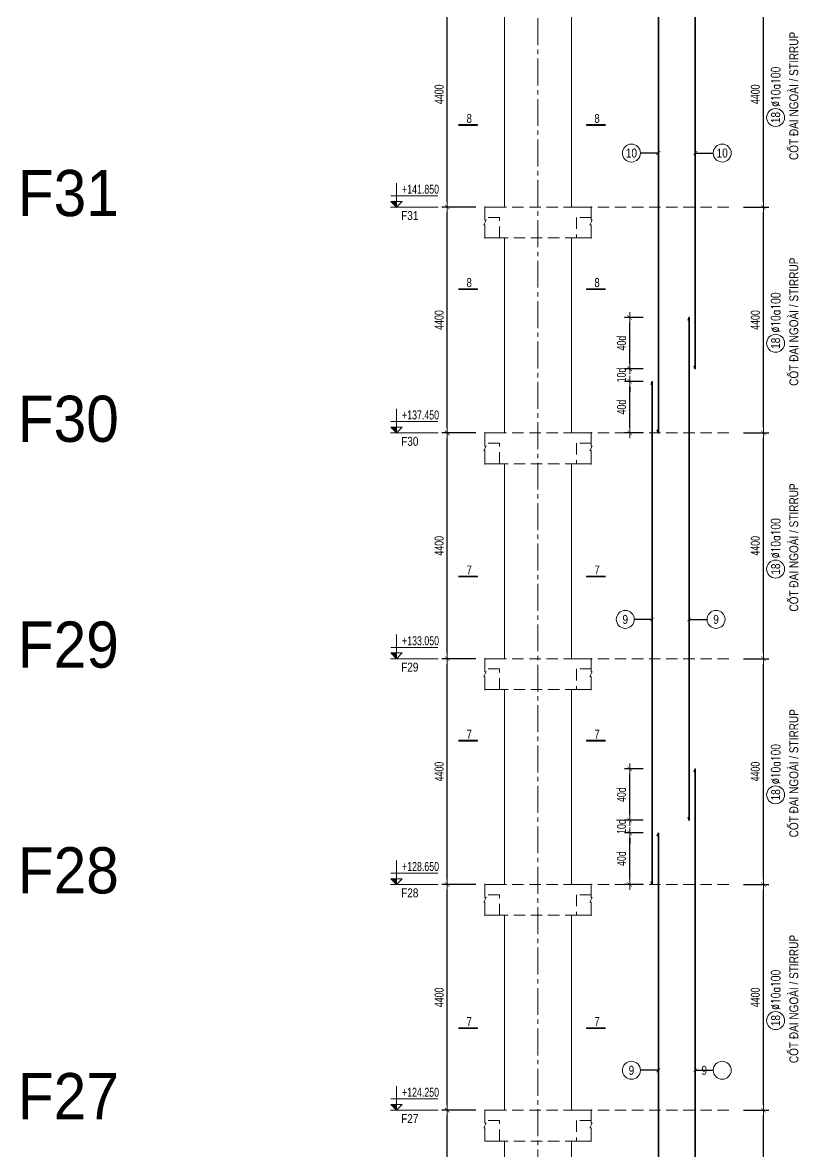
# Model space of a CAD drawing. Header units: millimetres. Extents: x 61878 to 380960, y -19809 to 191918.
# Drawn here: x 103469 to 118589, y 133028 to 155028 of the extents above; entities that cross this region are included whole.
import ezdxf
from ezdxf.enums import TextEntityAlignment as Align

# ---------------------------------------------------------------- set-up
doc = ezdxf.new("R2010")
doc.units = ezdxf.units.MM
doc.linetypes.add('CENTER2', pattern=[1.125, 0.75, -0.125, 0.125, -0.125])
doc.linetypes.add('HIDDEN2', pattern=[4.7625, 3.175, -1.5875])
doc.layers.get('0').update_dxf_attribs({"lineweight": 20})
doc.layers.get('Defpoints').update_dxf_attribs({"color": 151, "lineweight": 9})
for name, color, linetype, lineweight in [('kata_thep chu', 4, 'Continuous', 35), ('NDC_S_ANNO', 7, 'Continuous', 20), ('NDC_S_AXIS', 5, 'CENTER2', 13), ('NDC_S_BREAK-LINE', 1, 'Continuous', 15), ('NDC_S_CONTINUOUS', 3, 'Continuous', 20), ('NDC_S_DIM', 1, 'Continuous', 15), ('NDC_S_HIDDEN', 8, 'HIDDEN2', 13), ('NDC_S_LEADER', 1, 'Continuous', 15), ('NDC_S_SYMBOL', 1, 'Continuous', 15), ('NDC_S_TEXT SYMBOL', 7, 'Continuous', 20), ('NDC_S_THIN LINE', 8, 'Continuous', 9), ('NDC_S_VN TEXT', 7, 'Continuous', 20)]:
    doc.layers.add(name, color=color, linetype=linetype, lineweight=lineweight)
doc.styles.add('ARIAL', font='arial.ttf', dxfattribs={"width": 0.8})
doc.styles.add('DrawingTitle', font='FRADM.TTF', dxfattribs={"width": 0.95})
doc.styles.add('NDC_ANNO', font='', dxfattribs={"width": 0.8})
doc.styles.add('NDC_DIM', font='', dxfattribs={"width": 0.75})
doc.styles.add('NDC_EN TXT', font='romans.shx', dxfattribs={"width": 0.8})
doc.styles.add('NDC_VIE TXT', font='arial.ttf', dxfattribs={"width": 0.8})
doc.styles.get('NDC_ANNO').set_extended_font_data('Dotum')
doc.styles.get('NDC_DIM').set_extended_font_data('Dotum')
doc.dimstyles.new('NDC_dim_70', dxfattribs={"dimscale": 70, "dimtxt": 2.5, "dimasz": 1.5, "dimexe": 1.5, "dimexo": 2.5, "dimgap": 1, "dimtad": 1, "dimdec": 0, "dimzin": 0, "dimdsep": 46, "dimtxsty": 'NDC_DIM', "dimblk": 'DIMMARK', "dimcen": 0.09, "dimdle": 1.2, "dimclrd": 1, "dimclre": 1, "dimclrt": 3, "dimadec": 0, "dimazin": 0, "dimtfac": 1, "dimtdec": 0, "dimtix": 1, "dimtofl": 0, "dimtmove": 0, "dimatfit": 3, "dimfxl": 8, "dimfxlon": 1, "dimtolj": 1, "dimtzin": 0, "dimarcsym": 0})
doc.dimstyles.new('NDC_dim_75', dxfattribs={"dimscale": 75, "dimtxt": 2.5, "dimasz": 1.5, "dimexe": 1.5, "dimexo": 2.5, "dimgap": 1, "dimtad": 1, "dimdec": 0, "dimzin": 0, "dimdsep": 46, "dimtxsty": 'NDC_DIM', "dimblk": 'DIMMARK', "dimcen": 0.09, "dimdle": 1.2, "dimclrd": 1, "dimclre": 1, "dimclrt": 3, "dimadec": 0, "dimazin": 0, "dimtfac": 1, "dimtdec": 0, "dimtix": 1, "dimtofl": 0, "dimtmove": 0, "dimatfit": 3, "dimfxl": 8, "dimfxlon": 1, "dimtolj": 1, "dimtzin": 0, "dimarcsym": 0})

# ---------------------------------------------------------------- blocks, each defined once
blk = doc.blocks.new('DIMMARK')
at = {"layer": 'NDC_S_DIM', "color": 1}
blk.add_line((-1.5, 0), (1, 0), dxfattribs=at)
at = {"layer": 'NDC_S_DIM', "color": 2, "const_width": 0.1}
blk.add_lwpolyline([(-0.42, -0.42), (0.42, 0.42)], dxfattribs=at)
blk = doc.blocks.new('*D40')
at = {"layer": 'Defpoints', "color": 0, "transparency": 16777216}
for p in [(111745, 133831), (112863, 133831), (112863, 129431)]:
    blk.add_point(p, dxfattribs=at)
at = {"layer": 'NDC_S_DIM', "color": 1, "lineweight": -2, "transparency": 16777216}
for p, q in [((112305, 133831), (111640, 133831)), ((111745, 129536), (111745, 133726)), ((112305, 129431), (111640, 129431))]:
    blk.add_line(p, q, dxfattribs=at)
at = {"layer": 'NDC_S_DIM', "color": 1, "lineweight": -2, "transparency": 16777216, "xscale": 105, "yscale": 105, "zscale": 105}
for p, rotation in [((111745, 133831), 90), ((111745, 129431), 270)]:
    blk.add_blockref('DIMMARK', p, dxfattribs=dict(at, rotation=rotation))
at = {"layer": 'NDC_S_DIM', "color": 3, "transparency": 16777216, "insert": (111587, 131631), "char_height": 175, "attachment_point": 5, "rotation": 90, "style": 'NDC_DIM'}
blk.add_mtext('\\A1;4400', dxfattribs=at)
blk = doc.blocks.new('*D41')
at = {"layer": 'Defpoints', "color": 0, "transparency": 16777216}
for p in [(111745, 138231), (112863, 138231), (112863, 133831)]:
    blk.add_point(p, dxfattribs=at)
at = {"layer": 'NDC_S_DIM', "color": 1, "lineweight": -2, "transparency": 16777216}
for p, q in [((112305, 138231), (111640, 138231)), ((111745, 133936), (111745, 138126)), ((112305, 133831), (111640, 133831))]:
    blk.add_line(p, q, dxfattribs=at)
at = {"layer": 'NDC_S_DIM', "color": 1, "lineweight": -2, "transparency": 16777216, "xscale": 105, "yscale": 105, "zscale": 105}
for p, rotation in [((111745, 138231), 90), ((111745, 133831), 270)]:
    blk.add_blockref('DIMMARK', p, dxfattribs=dict(at, rotation=rotation))
at = {"layer": 'NDC_S_DIM', "color": 3, "transparency": 16777216, "insert": (111587, 136031), "char_height": 175, "attachment_point": 5, "rotation": 90, "style": 'NDC_DIM'}
blk.add_mtext('\\A1;4400', dxfattribs=at)
blk = doc.blocks.new('*D42')
at = {"layer": 'Defpoints', "color": 0, "transparency": 16777216}
for p in [(111745, 142631), (112863, 142631), (112863, 138231)]:
    blk.add_point(p, dxfattribs=at)
at = {"layer": 'NDC_S_DIM', "color": 1, "lineweight": -2, "transparency": 16777216}
for p, q in [((112305, 142631), (111640, 142631)), ((111745, 138336), (111745, 142526)), ((112305, 138231), (111640, 138231))]:
    blk.add_line(p, q, dxfattribs=at)
at = {"layer": 'NDC_S_DIM', "color": 1, "lineweight": -2, "transparency": 16777216, "xscale": 105, "yscale": 105, "zscale": 105}
for p, rotation in [((111745, 142631), 90), ((111745, 138231), 270)]:
    blk.add_blockref('DIMMARK', p, dxfattribs=dict(at, rotation=rotation))
at = {"layer": 'NDC_S_DIM', "color": 3, "transparency": 16777216, "insert": (111587, 140431), "char_height": 175, "attachment_point": 5, "rotation": 90, "style": 'NDC_DIM'}
blk.add_mtext('\\A1;4400', dxfattribs=at)
blk = doc.blocks.new('*D43')
at = {"layer": 'Defpoints', "color": 0, "transparency": 16777216}
for p in [(111745, 147031), (112863, 147031), (112863, 142631)]:
    blk.add_point(p, dxfattribs=at)
at = {"layer": 'NDC_S_DIM', "color": 1, "lineweight": -2, "transparency": 16777216}
for p, q in [((112305, 147031), (111640, 147031)), ((111745, 142736), (111745, 146926)), ((112305, 142631), (111640, 142631))]:
    blk.add_line(p, q, dxfattribs=at)
at = {"layer": 'NDC_S_DIM', "color": 1, "lineweight": -2, "transparency": 16777216, "xscale": 105, "yscale": 105, "zscale": 105}
for p, rotation in [((111745, 147031), 90), ((111745, 142631), 270)]:
    blk.add_blockref('DIMMARK', p, dxfattribs=dict(at, rotation=rotation))
at = {"layer": 'NDC_S_DIM', "color": 3, "transparency": 16777216, "insert": (111587, 144831), "char_height": 175, "attachment_point": 5, "rotation": 90, "style": 'NDC_DIM'}
blk.add_mtext('\\A1;4400', dxfattribs=at)
blk = doc.blocks.new('*D44')
at = {"layer": 'Defpoints', "color": 0, "transparency": 16777216}
for p in [(111745, 151431), (112863, 151431), (112863, 147031)]:
    blk.add_point(p, dxfattribs=at)
at = {"layer": 'NDC_S_DIM', "color": 1, "lineweight": -2, "transparency": 16777216}
for p, q in [((112305, 151431), (111640, 151431)), ((111745, 147136), (111745, 151326)), ((112305, 147031), (111640, 147031))]:
    blk.add_line(p, q, dxfattribs=at)
at = {"layer": 'NDC_S_DIM', "color": 1, "lineweight": -2, "transparency": 16777216, "xscale": 105, "yscale": 105, "zscale": 105}
for p, rotation in [((111745, 151431), 90), ((111745, 147031), 270)]:
    blk.add_blockref('DIMMARK', p, dxfattribs=dict(at, rotation=rotation))
at = {"layer": 'NDC_S_DIM', "color": 3, "transparency": 16777216, "insert": (111587, 149231), "char_height": 175, "attachment_point": 5, "rotation": 90, "style": 'NDC_DIM'}
blk.add_mtext('\\A1;4400', dxfattribs=at)
blk = doc.blocks.new('*D45')
at = {"layer": 'Defpoints', "color": 0, "transparency": 16777216}
for p in [(111745, 155831), (112728, 155831), (112863, 151431)]:
    blk.add_point(p, dxfattribs=at)
at = {"layer": 'NDC_S_DIM', "color": 1, "lineweight": -2, "transparency": 16777216}
for p, q in [((112305, 155831), (111640, 155831)), ((111745, 151536), (111745, 155726)), ((112305, 151431), (111640, 151431))]:
    blk.add_line(p, q, dxfattribs=at)
at = {"layer": 'NDC_S_DIM', "color": 1, "lineweight": -2, "transparency": 16777216, "xscale": 105, "yscale": 105, "zscale": 105}
for p, rotation in [((111745, 155831), 90), ((111745, 151431), 270)]:
    blk.add_blockref('DIMMARK', p, dxfattribs=dict(at, rotation=rotation))
at = {"layer": 'NDC_S_DIM', "color": 3, "transparency": 16777216, "insert": (111587, 153631), "char_height": 175, "attachment_point": 5, "rotation": 90, "style": 'NDC_DIM'}
blk.add_mtext('\\A1;4400', dxfattribs=at)
blk = doc.blocks.new('*U6')
at = {"layer": 'NDC_S_ANNO', "color": 0, "linetype": 'ByBlock', "lineweight": -2}
blk.add_line((-4.36, 0), (1, 0), dxfattribs=at)
at = {"layer": 'NDC_S_ANNO', "ltscale": 0.005, "const_width": 0.5}
blk.add_lwpolyline([(1, 0), (-4.36, 0)], dxfattribs=at)
at = {"layer": 'NDC_S_TEXT SYMBOL', "linetype": 'ByBlock', "lineweight": -2, "style": 'NDC_ANNO', "width": 0.8}
blk.add_attdef('DETAIL', text='', height=2.5, dxfattribs=at).set_placement((-0.64, 1.82), align=Align.MIDDLE_RIGHT)
blk = doc.blocks.new('*D218')
at = {"layer": 'Defpoints', "color": 0, "ltscale": 0.005, "transparency": 16777216}
for p in [(115301, 139236, 0), (115739, 139236), (115739, 138231)]:
    blk.add_point(p, dxfattribs=at)
at = {"layer": 'NDC_S_DIM', "color": 1, "lineweight": -2, "ltscale": 0.005, "transparency": 16777216}
for p, q in [((115564, 139236, 0), (115196, 139236, 0)), ((115301, 138336, 0), (115301, 139131, 0)), ((115564, 138231, 0), (115196, 138231, 0))]:
    blk.add_line(p, q, dxfattribs=at)
at = {"layer": 'NDC_S_DIM', "color": 1, "lineweight": -2, "ltscale": 0.005, "transparency": 16777216, "xscale": 105, "yscale": 105, "zscale": 105}
for p, rotation in [((115301, 139236, 0), 90), ((115301, 138231, 0), 270)]:
    blk.add_blockref('DIMMARK', p, dxfattribs=dict(at, rotation=rotation))
at = {"layer": 'NDC_S_DIM', "color": 3, "ltscale": 0.005, "transparency": 16777216, "insert": (115141, 138734, 0), "char_height": 175, "attachment_point": 5, "rotation": 90, "style": 'NDC_DIM'}
blk.add_mtext('\\A1;40d', dxfattribs=at)
blk = doc.blocks.new('*D219')
at = {"layer": 'Defpoints', "color": 0, "ltscale": 0.005, "transparency": 16777216}
for p in [(115301, 139481), (115739, 139481), (115739, 139236)]:
    blk.add_point(p, dxfattribs=at)
at = {"layer": 'NDC_S_DIM', "color": 1, "lineweight": -2, "ltscale": 0.005, "transparency": 16777216}
for p, q in [((115564, 139481), (115196, 139481)), ((115301, 139586), (115301, 139691)), ((115564, 139236), (115196, 139236)), ((115301, 139131), (115301, 139026))]:
    blk.add_line(p, q, dxfattribs=at)
at = {"layer": 'NDC_S_DIM', "color": 1, "lineweight": -2, "ltscale": 0.005, "transparency": 16777216, "xscale": 105, "yscale": 105, "zscale": 105}
for p, rotation in [((115301, 139481), 270), ((115301, 139236), 90)]:
    blk.add_blockref('DIMMARK', p, dxfattribs=dict(at, rotation=rotation))
at = {"layer": 'NDC_S_DIM', "color": 3, "ltscale": 0.005, "transparency": 16777216, "insert": (115141, 139359), "char_height": 175, "attachment_point": 5, "rotation": 90, "style": 'NDC_DIM'}
blk.add_mtext('\\A1;10d', dxfattribs=at)
blk = doc.blocks.new('*D220')
at = {"layer": 'Defpoints', "color": 0, "ltscale": 0.005, "transparency": 16777216}
for p in [(115301, 140481), (115739, 140481), (115739, 139481)]:
    blk.add_point(p, dxfattribs=at)
at = {"layer": 'NDC_S_DIM', "color": 1, "lineweight": -2, "ltscale": 0.005, "transparency": 16777216}
for p, q in [((115564, 140481), (115196, 140481)), ((115301, 139586), (115301, 140376)), ((115564, 139481), (115196, 139481))]:
    blk.add_line(p, q, dxfattribs=at)
at = {"layer": 'NDC_S_DIM', "color": 1, "lineweight": -2, "ltscale": 0.005, "transparency": 16777216, "xscale": 105, "yscale": 105, "zscale": 105}
for p, rotation in [((115301, 140481), 90), ((115301, 139481), 270)]:
    blk.add_blockref('DIMMARK', p, dxfattribs=dict(at, rotation=rotation))
at = {"layer": 'NDC_S_DIM', "color": 3, "ltscale": 0.005, "transparency": 16777216, "insert": (115141, 139981), "char_height": 175, "attachment_point": 5, "rotation": 90, "style": 'NDC_DIM'}
blk.add_mtext('\\A1;40d', dxfattribs=at)
blk = doc.blocks.new('*D221')
at = {"layer": 'Defpoints', "color": 0, "ltscale": 0.005, "transparency": 16777216}
for p in [(115301, 148036, 0), (115739, 148036), (115739, 147031)]:
    blk.add_point(p, dxfattribs=at)
at = {"layer": 'NDC_S_DIM', "color": 1, "lineweight": -2, "ltscale": 0.005, "transparency": 16777216}
for p, q in [((115564, 148036, 0), (115196, 148036, 0)), ((115301, 147136, 0), (115301, 147931, 0)), ((115564, 147031, 0), (115196, 147031, 0))]:
    blk.add_line(p, q, dxfattribs=at)
at = {"layer": 'NDC_S_DIM', "color": 1, "lineweight": -2, "ltscale": 0.005, "transparency": 16777216, "xscale": 105, "yscale": 105, "zscale": 105}
for p, rotation in [((115301, 148036, 0), 90), ((115301, 147031, 0), 270)]:
    blk.add_blockref('DIMMARK', p, dxfattribs=dict(at, rotation=rotation))
at = {"layer": 'NDC_S_DIM', "color": 3, "ltscale": 0.005, "transparency": 16777216, "insert": (115141, 147534, 0), "char_height": 175, "attachment_point": 5, "rotation": 90, "style": 'NDC_DIM'}
blk.add_mtext('\\A1;40d', dxfattribs=at)
blk = doc.blocks.new('*D222')
at = {"layer": 'Defpoints', "color": 0, "ltscale": 0.005, "transparency": 16777216}
for p in [(115301, 148281), (115739, 148281), (115739, 148036)]:
    blk.add_point(p, dxfattribs=at)
at = {"layer": 'NDC_S_DIM', "color": 1, "lineweight": -2, "ltscale": 0.005, "transparency": 16777216}
for p, q in [((115564, 148281), (115196, 148281)), ((115301, 148386), (115301, 148491)), ((115564, 148036), (115196, 148036)), ((115301, 147931), (115301, 147826))]:
    blk.add_line(p, q, dxfattribs=at)
at = {"layer": 'NDC_S_DIM', "color": 1, "lineweight": -2, "ltscale": 0.005, "transparency": 16777216, "xscale": 105, "yscale": 105, "zscale": 105}
for p, rotation in [((115301, 148281), 270), ((115301, 148036), 90)]:
    blk.add_blockref('DIMMARK', p, dxfattribs=dict(at, rotation=rotation))
at = {"layer": 'NDC_S_DIM', "color": 3, "ltscale": 0.005, "transparency": 16777216, "insert": (115141, 148159), "char_height": 175, "attachment_point": 5, "rotation": 90, "style": 'NDC_DIM'}
blk.add_mtext('\\A1;10d', dxfattribs=at)
blk = doc.blocks.new('*D223')
at = {"layer": 'Defpoints', "color": 0, "ltscale": 0.005, "transparency": 16777216}
for p in [(115301, 149281), (115739, 149281), (115739, 148281)]:
    blk.add_point(p, dxfattribs=at)
at = {"layer": 'NDC_S_DIM', "color": 1, "lineweight": -2, "ltscale": 0.005, "transparency": 16777216}
for p, q in [((115564, 149281), (115196, 149281)), ((115301, 148386), (115301, 149176)), ((115564, 148281), (115196, 148281))]:
    blk.add_line(p, q, dxfattribs=at)
at = {"layer": 'NDC_S_DIM', "color": 1, "lineweight": -2, "ltscale": 0.005, "transparency": 16777216, "xscale": 105, "yscale": 105, "zscale": 105}
for p, rotation in [((115301, 149281), 90), ((115301, 148281), 270)]:
    blk.add_blockref('DIMMARK', p, dxfattribs=dict(at, rotation=rotation))
at = {"layer": 'NDC_S_DIM', "color": 3, "ltscale": 0.005, "transparency": 16777216, "insert": (115141, 148781), "char_height": 175, "attachment_point": 5, "rotation": 90, "style": 'NDC_DIM'}
blk.add_mtext('\\A1;40d', dxfattribs=at)
blk = doc.blocks.new('*D264')
at = {"layer": 'Defpoints', "color": 0, "ltscale": 70, "transparency": 16777216}
for p in [(117344, 133831), (117906, 133831), (117344, 129431)]:
    blk.add_point(p, dxfattribs=at)
at = {"layer": 'NDC_S_DIM', "color": 1, "lineweight": -2, "ltscale": 70, "transparency": 16777216}
for p, q in [((117519, 133831), (118011, 133831)), ((117906, 129536), (117906, 133726)), ((117519, 129431), (118011, 129431))]:
    blk.add_line(p, q, dxfattribs=at)
at = {"layer": 'NDC_S_DIM', "color": 1, "lineweight": -2, "ltscale": 70, "transparency": 16777216, "xscale": 105, "yscale": 105, "zscale": 105}
for p, rotation in [((117906, 133831), 90), ((117906, 129431), 270)]:
    blk.add_blockref('DIMMARK', p, dxfattribs=dict(at, rotation=rotation))
at = {"layer": 'NDC_S_DIM', "color": 3, "ltscale": 70, "transparency": 16777216, "insert": (117749, 131631), "char_height": 175, "attachment_point": 5, "rotation": 90, "style": 'NDC_DIM'}
blk.add_mtext('\\A1;4400', dxfattribs=at)
blk = doc.blocks.new('*D265')
at = {"layer": 'Defpoints', "color": 0, "ltscale": 70, "transparency": 16777216}
for p in [(117344, 138231), (117906, 138231), (117344, 133831)]:
    blk.add_point(p, dxfattribs=at)
at = {"layer": 'NDC_S_DIM', "color": 1, "lineweight": -2, "ltscale": 70, "transparency": 16777216}
for p, q in [((117519, 138231), (118011, 138231)), ((117906, 133936), (117906, 138126)), ((117519, 133831), (118011, 133831))]:
    blk.add_line(p, q, dxfattribs=at)
at = {"layer": 'NDC_S_DIM', "color": 1, "lineweight": -2, "ltscale": 70, "transparency": 16777216, "xscale": 105, "yscale": 105, "zscale": 105}
for p, rotation in [((117906, 138231), 90), ((117906, 133831), 270)]:
    blk.add_blockref('DIMMARK', p, dxfattribs=dict(at, rotation=rotation))
at = {"layer": 'NDC_S_DIM', "color": 3, "ltscale": 70, "transparency": 16777216, "insert": (117749, 136031), "char_height": 175, "attachment_point": 5, "rotation": 90, "style": 'NDC_DIM'}
blk.add_mtext('\\A1;4400', dxfattribs=at)
blk = doc.blocks.new('*D266')
at = {"layer": 'Defpoints', "color": 0, "ltscale": 70, "transparency": 16777216}
for p in [(117344, 142631), (117906, 142631), (117344, 138231)]:
    blk.add_point(p, dxfattribs=at)
at = {"layer": 'NDC_S_DIM', "color": 1, "lineweight": -2, "ltscale": 70, "transparency": 16777216}
for p, q in [((117519, 142631), (118011, 142631)), ((117906, 138336), (117906, 142526)), ((117519, 138231), (118011, 138231))]:
    blk.add_line(p, q, dxfattribs=at)
at = {"layer": 'NDC_S_DIM', "color": 1, "lineweight": -2, "ltscale": 70, "transparency": 16777216, "xscale": 105, "yscale": 105, "zscale": 105}
for p, rotation in [((117906, 142631), 90), ((117906, 138231), 270)]:
    blk.add_blockref('DIMMARK', p, dxfattribs=dict(at, rotation=rotation))
at = {"layer": 'NDC_S_DIM', "color": 3, "ltscale": 70, "transparency": 16777216, "insert": (117749, 140431), "char_height": 175, "attachment_point": 5, "rotation": 90, "style": 'NDC_DIM'}
blk.add_mtext('\\A1;4400', dxfattribs=at)
blk = doc.blocks.new('*D267')
at = {"layer": 'Defpoints', "color": 0, "ltscale": 70, "transparency": 16777216}
for p in [(117344, 147031), (117906, 147031), (117344, 142631)]:
    blk.add_point(p, dxfattribs=at)
at = {"layer": 'NDC_S_DIM', "color": 1, "lineweight": -2, "ltscale": 70, "transparency": 16777216}
for p, q in [((117519, 147031), (118011, 147031)), ((117906, 142736), (117906, 146926)), ((117519, 142631), (118011, 142631))]:
    blk.add_line(p, q, dxfattribs=at)
at = {"layer": 'NDC_S_DIM', "color": 1, "lineweight": -2, "ltscale": 70, "transparency": 16777216, "xscale": 105, "yscale": 105, "zscale": 105}
for p, rotation in [((117906, 147031), 90), ((117906, 142631), 270)]:
    blk.add_blockref('DIMMARK', p, dxfattribs=dict(at, rotation=rotation))
at = {"layer": 'NDC_S_DIM', "color": 3, "ltscale": 70, "transparency": 16777216, "insert": (117749, 144831), "char_height": 175, "attachment_point": 5, "rotation": 90, "style": 'NDC_DIM'}
blk.add_mtext('\\A1;4400', dxfattribs=at)
blk = doc.blocks.new('*D268')
at = {"layer": 'Defpoints', "color": 0, "ltscale": 70, "transparency": 16777216}
for p in [(117344, 151431), (117906, 151431), (117344, 147031)]:
    blk.add_point(p, dxfattribs=at)
at = {"layer": 'NDC_S_DIM', "color": 1, "lineweight": -2, "ltscale": 70, "transparency": 16777216}
for p, q in [((117519, 151431), (118011, 151431)), ((117906, 147136), (117906, 151326)), ((117519, 147031), (118011, 147031))]:
    blk.add_line(p, q, dxfattribs=at)
at = {"layer": 'NDC_S_DIM', "color": 1, "lineweight": -2, "ltscale": 70, "transparency": 16777216, "xscale": 105, "yscale": 105, "zscale": 105}
for p, rotation in [((117906, 151431), 90), ((117906, 147031), 270)]:
    blk.add_blockref('DIMMARK', p, dxfattribs=dict(at, rotation=rotation))
at = {"layer": 'NDC_S_DIM', "color": 3, "ltscale": 70, "transparency": 16777216, "insert": (117749, 149231), "char_height": 175, "attachment_point": 5, "rotation": 90, "style": 'NDC_DIM'}
blk.add_mtext('\\A1;4400', dxfattribs=at)
blk = doc.blocks.new('*D269')
at = {"layer": 'Defpoints', "color": 0, "ltscale": 70, "transparency": 16777216}
for p in [(117344, 155831), (117906, 155831), (117344, 151431)]:
    blk.add_point(p, dxfattribs=at)
at = {"layer": 'NDC_S_DIM', "color": 1, "lineweight": -2, "ltscale": 70, "transparency": 16777216}
for p, q in [((117519, 155831), (118011, 155831)), ((117906, 151536), (117906, 155726)), ((117519, 151431), (118011, 151431))]:
    blk.add_line(p, q, dxfattribs=at)
at = {"layer": 'NDC_S_DIM', "color": 1, "lineweight": -2, "ltscale": 70, "transparency": 16777216, "xscale": 105, "yscale": 105, "zscale": 105}
for p, rotation in [((117906, 155831), 90), ((117906, 151431), 270)]:
    blk.add_blockref('DIMMARK', p, dxfattribs=dict(at, rotation=rotation))
at = {"layer": 'NDC_S_DIM', "color": 3, "ltscale": 70, "transparency": 16777216, "insert": (117749, 153631), "char_height": 175, "attachment_point": 5, "rotation": 90, "style": 'NDC_DIM'}
blk.add_mtext('\\A1;4400', dxfattribs=at)
blk = doc.blocks.new('*U236')
blk.add_circle((-2.5, 0), 2.5)
at = {"layer": 'NDC_S_VN TEXT', "color": 7, "style": 'ARIAL', "width": 0.8}
blk.add_attdef('SH2', text='', height=2.5, dxfattribs=at).set_placement((-2.5, 0), align=Align.MIDDLE)
at = {"layer": 'NDC_S_VN TEXT', "color": 3, "style": 'NDC_EN TXT', "width": 0.75}
blk.add_attdef('DKKC1', (0.5, -1.25), '', height=2.5, dxfattribs=at)
blk = doc.blocks.new('CD')
at = {"layer": 'NDC_S_ANNO'}
blk.add_hatch(color=3, dxfattribs=at).paths.add_polyline_path([(0, 160), (-161, 160), (0, 0)])
at = {"layer": 'NDC_S_ANNO', "ltscale": 50}
h = blk.add_hatch(dxfattribs=at)
h.set_pattern_fill('ANSI31', color=256, scale=140.6, style=0)
h.paths.add_polyline_path([(0, 160), (0, 0), (161, 160)])
for p, q in [((1156, 0), (-164, 0)), ((-159, 314), (1147, 314))]:
    blk.add_line(p, q, dxfattribs=at)
for points in [[(0, 669), (0, 0)], [(0, 0), (-161, 160), (0, 160)], [(0, 0), (161, 160), (0, 160)]]:
    blk.add_lwpolyline(points, dxfattribs=at)
at = {"layer": 'NDC_S_TEXT SYMBOL', "color": 3, "style": 'NDC_DIM', "width": 0.7}
blk.add_attdef('COT', (154, 375), '', height=250, dxfattribs=at)

msp = doc.modelspace()

# ---------------------------------------------------------------- linework, layer by layer
at = {"layer": 'kata_thep chu', "color": 4, "ltscale": 0.005}
for points in [[(116558.8, 148340.7), (116578.8, 148280.7), (116578.8, 158080.7), (116558.8, 158020.7)], [(115839, 147090.7), (115859, 147030.7), (115859, 156830.7), (115839, 156770.7)], [(116438.8, 139540.7), (116458.8, 139480.7), (116458.8, 149280.7), (116438.8, 149220.7)], [(115719, 138290.7), (115739, 138230.7), (115739, 148030.7), (115719, 147970.7)], [(116558.8, 130740.7), (116578.8, 130680.7), (116578.8, 140480.7), (116558.8, 140420.7)], [(115839, 129490.7), (115859, 129430.7), (115859, 139230.7), (115839, 139170.7)]]:
    msp.add_lwpolyline(points, dxfattribs=at)
at = {"layer": 'NDC_S_AXIS', "ltscale": 700}
msp.add_line((113513.1, -3699.8), (113513.1, 179341.9), dxfattribs=at)
at = {"layer": 'NDC_S_BREAK-LINE'}
for points in [[(112478.1, 150818.2), (112478.1, 151085.7), (112455.6, 151085.7), (112500.6, 151175.7), (112478.1, 151175.7), (112478.1, 151443.2)], [(114548.1, 150818.2), (114548.1, 151085.7), (114525.6, 151085.7), (114570.6, 151175.7), (114548.1, 151175.7), (114548.1, 151443.2)], [(112478.1, 146418.2), (112478.1, 146685.7), (112455.6, 146685.7), (112500.6, 146775.7), (112478.1, 146775.7), (112478.1, 147043.2)], [(114548.1, 146418.2), (114548.1, 146685.7), (114525.6, 146685.7), (114570.6, 146775.7), (114548.1, 146775.7), (114548.1, 147043.2)], [(112478.1, 142018.2), (112478.1, 142285.7), (112455.6, 142285.7), (112500.6, 142375.7), (112478.1, 142375.7), (112478.1, 142643.2)], [(114548.1, 142018.2), (114548.1, 142285.7), (114525.6, 142285.7), (114570.6, 142375.7), (114548.1, 142375.7), (114548.1, 142643.2)], [(112478.1, 137618.2), (112478.1, 137885.7), (112455.6, 137885.7), (112500.6, 137975.7), (112478.1, 137975.7), (112478.1, 138243.2)], [(114548.1, 137618.2), (114548.1, 137885.7), (114525.6, 137885.7), (114570.6, 137975.7), (114548.1, 137975.7), (114548.1, 138243.2)], [(112478.1, 133218.2), (112478.1, 133485.7), (112455.6, 133485.7), (112500.6, 133575.7), (112478.1, 133575.7), (112478.1, 133843.2)], [(114548.1, 133218.2), (114548.1, 133485.7), (114525.6, 133485.7), (114570.6, 133575.7), (114548.1, 133575.7), (114548.1, 133843.2)]]:
    msp.add_lwpolyline(points, dxfattribs=at)
at = {"layer": 'NDC_S_CONTINUOUS'}
for points in [[(112478.1, 151430.7), (112863.1, 151430.7), (112863.1, 155230.7), (112478.1, 155230.7)], [(114548.1, 151430.7), (114163.1, 151430.7), (114163.1, 155230.7), (114548.1, 155230.7)], [(112478.1, 147030.7), (112863.1, 147030.7), (112863.1, 150830.7), (112478.1, 150830.7)], [(114548.1, 147030.7), (114163.1, 147030.7), (114163.1, 150830.7), (114548.1, 150830.7)], [(112478.1, 142630.7), (112863.1, 142630.7), (112863.1, 146430.7), (112478.1, 146430.7)], [(114548.1, 142630.7), (114163.1, 142630.7), (114163.1, 146430.7), (114548.1, 146430.7)], [(112478.1, 138230.7), (112863.1, 138230.7), (112863.1, 142030.7), (112478.1, 142030.7)], [(114548.1, 138230.7), (114163.1, 138230.7), (114163.1, 142030.7), (114548.1, 142030.7)], [(112478.1, 133830.7), (112863.1, 133830.7), (112863.1, 137630.7), (112478.1, 137630.7)], [(114548.1, 133830.7), (114163.1, 133830.7), (114163.1, 137630.7), (114548.1, 137630.7)], [(112478.1, 129430.7), (112863.1, 129430.7), (112863.1, 133230.7), (112478.1, 133230.7)], [(114548.1, 129430.7), (114163.1, 129430.7), (114163.1, 133230.7), (114548.1, 133230.7)]]:
    msp.add_lwpolyline(points, dxfattribs=at)
at = {"layer": 'NDC_S_DIM'}
for centre in [(115334.5, 152485.6), (117103.3, 152485.6), (115214.5, 143396.9), (116983.3, 143396.9), (115334.5, 134609.2), (117103.3, 134609.2)]:
    msp.add_circle(centre, 175, dxfattribs=at)
at = {"layer": 'NDC_S_HIDDEN', "ltscale": 70}
for p, q in [((117234, 151430.7), (112478.1, 151430.7)), ((117234, 147030.7), (112478.1, 147030.7)), ((117234, 142630.7), (112728.1, 142630.7)), ((117234, 138230.7), (112728.1, 138230.7)), ((117234, 133830.7), (112478.1, 133830.7))]:
    msp.add_line(p, q, dxfattribs=at)
for points in [[(114548.1, 151230.7), (114263.1, 151230.7), (114263.1, 150830.7), (112763.1, 150830.7), (112763.1, 151230.7), (112478.1, 151230.7)], [(114548.1, 146830.7), (114263.1, 146830.7), (114263.1, 146430.7), (112763.1, 146430.7), (112763.1, 146830.7), (112478.1, 146830.7)], [(114548.1, 142430.7), (114263.1, 142430.7), (114263.1, 142030.7), (112763.1, 142030.7), (112763.1, 142430.7), (112478.1, 142430.7)], [(114548.1, 138030.7), (114263.1, 138030.7), (114263.1, 137630.7), (112763.1, 137630.7), (112763.1, 138030.7), (112478.1, 138030.7)], [(114548.1, 133630.7), (114263.1, 133630.7), (114263.1, 133230.7), (112763.1, 133230.7), (112763.1, 133630.7), (112478.1, 133630.7)]]:
    msp.add_lwpolyline(points, dxfattribs=at)

# ---------------------------------------------------------------- block references
at = {"layer": 'NDC_S_DIM'}
ref = msp.add_blockref('CD', (110756.4, 151430.7), dxfattribs=dict(at, xscale=0.7, yscale=0.7, zscale=0.7))
ref.add_attrib('COT', '+141.850', (110864.1, 151693), dxfattribs={"layer": '0', "color": 3, "height": 175, "style": 'NDC_DIM', "width": 0.75})
ref = msp.add_blockref('CD', (110756.4, 147030.7), dxfattribs=dict(at, xscale=0.7, yscale=0.7, zscale=0.7))
ref.add_attrib('COT', '+137.450', (110864.1, 147293), dxfattribs={"layer": '0', "color": 3, "height": 175, "style": 'NDC_DIM', "width": 0.75})
ref = msp.add_blockref('CD', (110756.4, 142630.7), dxfattribs=dict(at, xscale=0.7, yscale=0.7, zscale=0.7))
ref.add_attrib('COT', '+133.050', (110864.1, 142893), dxfattribs={"layer": '0', "color": 3, "height": 175, "style": 'NDC_DIM', "width": 0.75})
ref = msp.add_blockref('CD', (110756.4, 138230.7), dxfattribs=dict(at, xscale=0.7, yscale=0.7, zscale=0.7))
ref.add_attrib('COT', '+128.650', (110864.1, 138493), dxfattribs={"layer": '0', "color": 3, "height": 175, "style": 'NDC_DIM', "width": 0.75})
ref = msp.add_blockref('CD', (110756.4, 133830.7), dxfattribs=dict(at, xscale=0.7, yscale=0.7, zscale=0.7))
ref.add_attrib('COT', '+124.250', (110864.1, 134093), dxfattribs={"layer": '0', "color": 3, "height": 175, "style": 'NDC_DIM', "width": 0.75})
at = {"layer": 'NDC_S_SYMBOL', "xscale": 70, "yscale": 70, "zscale": 70}
for p, values in [((112269, 153032), {'DETAIL': '8'}), ((114760.2, 153032), {'DETAIL': '8'}), ((112269, 149833), {'DETAIL': '8'}), ((114760.2, 149833), {'DETAIL': '8'}), ((112269, 144232), {'DETAIL': '7'}), ((114760.2, 144232), {'DETAIL': '7'}), ((112269, 141033), {'DETAIL': '7'}), ((114760.2, 141033), {'DETAIL': '7'}), ((112269, 135432), {'DETAIL': '7'}), ((114760.2, 135432), {'DETAIL': '7'})]:
    msp.add_blockref('*U6', p, dxfattribs=at).add_auto_attribs(values)
at = {"layer": 'NDC_S_THIN LINE', "xscale": 70, "yscale": 70, "zscale": 70, "rotation": 90}
for p in [(118144.5, 153352.4), (118144.5, 148952.4), (118144.5, 144552.4), (118144.5, 140152.4), (118144.5, 135752.4)]:
    msp.add_blockref('*U236', p, dxfattribs=at).add_auto_attribs({'SH2': '18', 'DKKC1': '%%c10a100'})

# ---------------------------------------------------------------- texts
at = {"color": 140, "char_height": 900, "width": 4481.166, "attachment_point": 1, "style": 'DrawingTitle'}
for s, insert in [('F31', (103375.1, 152155.9)), ('F30', (103375.1, 147755.9))]:
    msp.add_mtext(s, dxfattribs=dict(at, insert=insert))
at = {"color": 2, "char_height": 900, "width": 4481.166, "attachment_point": 1, "style": 'DrawingTitle'}
for s, insert in [('F29', (103375.1, 143355.9)), ('F28', (103375.1, 138955.9)), ('F27', (103375.1, 134555.9))]:
    msp.add_mtext(s, dxfattribs=dict(at, insert=insert))
at = {"layer": 'NDC_S_VN TEXT', "style": 'NDC_VIE TXT', "width": 0.8}
for p in [(118498.6, 152348.9), (118498.6, 147948.9), (118498.6, 143548.9), (118498.6, 139148.9), (118498.6, 134748.9)]:
    msp.add_text('CỐT ĐAI NGOÀI / STIRRUP', height=175, rotation=90, dxfattribs=at).set_placement(p, align=Align.MIDDLE_LEFT)
at = {"layer": 'NDC_S_VN TEXT', "color": 7, "style": 'ARIAL', "width": 0.8}
for s, p in [('10', (115334.5, 152485.6)), ('10', (117103.3, 152485.6)), ('9', (115214.5, 143396.9)), ('9', (116983.3, 143396.9)), ('9', (115334.5, 134609.2)), ('9', (116753.3, 134609.2))]:
    msp.add_text(s, height=175, dxfattribs=at).set_placement(p, align=Align.MIDDLE)
at = {"layer": 'NDC_S_VN TEXT', "style": 'NDC_VIE TXT', "width": 0.8}
for s, p in [('F31', (110845.9, 151266.6)), ('F30', (110845.9, 146866.6)), ('F29', (110845.9, 142466.6)), ('F28', (110845.9, 138066.6)), ('F27', (110845.9, 133666.6))]:
    msp.add_text(s, height=175, dxfattribs=at).set_placement(p, align=Align.MIDDLE_LEFT)

# ---------------------------------------------------------------- dimensions: what is measured, and where the dimension line sits
at = {"layer": 'NDC_S_DIM'}
for base, p1, p2, picture, middle in [((111744.6, 155830.7), (112863.1, 151430.7), (112728.1, 155830.7), '*D45', (111587, 153630.7)), ((111744.6, 151430.7), (112863.1, 147030.7), (112863.1, 151430.7), '*D44', (111587, 149230.7)), ((111744.6, 147030.7), (112863.1, 142630.7), (112863.1, 147030.7), '*D43', (111587, 144830.7)), ((111744.6, 142630.7), (112863.1, 138230.7), (112863.1, 142630.7), '*D42', (111587, 140430.7)), ((111744.6, 138230.7), (112863.1, 133830.7), (112863.1, 138230.7), '*D41', (111587, 136030.7)), ((111744.6, 133830.7), (112863.1, 129430.7), (112863.1, 133830.7), '*D40', (111587, 131630.7))]:
    dim = msp.add_linear_dim(base=base, p1=p1, p2=p2, angle=90, dimstyle='NDC_dim_70', dxfattribs=at)
    dim.commit()
    dim.dimension.update_dxf_attribs({"geometry": picture, "text_midpoint": middle})
at = {"layer": 'NDC_S_DIM', "ltscale": 70}
for base, p1, p2, picture, middle in [((117906.3, 155830.7), (117344, 151430.7), (117344, 155830.7), '*D269', (117748.7, 153630.7)), ((117906.3, 151430.7), (117344, 147030.7), (117344, 151430.7), '*D268', (117748.7, 149230.7)), ((117906.3, 147030.7), (117344, 142630.7), (117344, 147030.7), '*D267', (117748.7, 144830.7)), ((117906.3, 142630.7), (117344, 138230.7), (117344, 142630.7), '*D266', (117748.7, 140430.7)), ((117906.3, 138230.7), (117344, 133830.7), (117344, 138230.7), '*D265', (117748.7, 136030.7)), ((117906.3, 133830.7), (117344, 129430.7), (117344, 133830.7), '*D264', (117748.7, 131630.7))]:
    dim = msp.add_linear_dim(base=base, p1=p1, p2=p2, angle=90, dimstyle='NDC_dim_70', override={"dimtmove": 1}, dxfattribs=at)
    dim.commit()
    dim.dimension.update_dxf_attribs({"geometry": picture, "text_midpoint": middle})
at = {"layer": 'NDC_S_DIM', "ltscale": 0.005}
for base, p1, p2, text, picture, middle in [((115300.8, 149280.7), (115739, 148280.7), (115739, 149280.7), '40d', '*D223', (115141.4, 148780.7)), ((115300.8, 148280.7), (115739, 148036.4), (115739, 148280.7), '10d', '*D222', (115141.4, 148158.6)), ((115300.8, 148036.4, 0), (115739, 147030.7), (115739, 148036.4), '40d', '*D221', (115141.4, 147533.6, 0)), ((115300.8, 140480.7), (115739, 139480.7), (115739, 140480.7), '40d', '*D220', (115141.4, 139980.7)), ((115300.8, 139480.7), (115739, 139236.4), (115739, 139480.7), '10d', '*D219', (115141.4, 139358.6)), ((115300.8, 139236.4, 0), (115739, 138230.7), (115739, 139236.4), '40d', '*D218', (115141.4, 138733.6, 0))]:
    dim = msp.add_linear_dim(base=base, p1=p1, p2=p2, angle=90, text=text, dimstyle='NDC_dim_70', dxfattribs=at)
    dim.commit()
    dim.dimension.update_dxf_attribs({"geometry": picture, "text_midpoint": middle})

# ---------------------------------------------------------------- leaders
at = {"layer": 'NDC_S_LEADER', "ltscale": 0.005}
for points in [[(115859, 152485.6), (115509.5, 152485.6)], [(116578.8, 152485.6), (116928.3, 152485.6)], [(115739, 143396.9), (115389.5, 143396.9)], [(116458.8, 143396.9), (116808.3, 143396.9)], [(115859, 134609.2), (115509.5, 134609.2)], [(116578.8, 134609.2), (116928.3, 134609.2)]]:
    msp.add_leader(points, dimstyle='NDC_dim_75', override={"dimasz": 1, "dimldrblk": 'ARCHTICK'}, dxfattribs=at)

doc.saveas('drawing.dxf')
